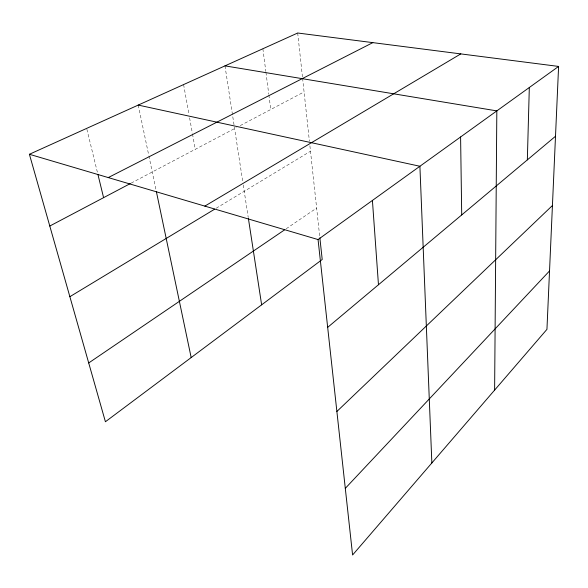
<?xml version="1.0" encoding="UTF-8"?>
<svg xmlns="http://www.w3.org/2000/svg" width="588" height="588" viewBox="0 0 588 588"><rect width="100%" height="100%" fill="white"/><g stroke="black" fill="none" stroke-linecap="round" stroke-linejoin="round"><path stroke-width="0.44" stroke-dasharray="2.94 2.21" d="M286.209 228.754L316.638 208.071M216.208 208.233L310.493 151.241M131.175 183.118L236.207 127.721M240.227 125.604L304.077 91.926M86.877 129.286L97.52 172.798M138.231 105.083L148.705 155.041M148.896 155.938L156.195 190.755M183.603 84.576L188.946 114.248M189.593 117.85L192.342 133.138M192.504 134.035L195.253 149.323M224.984 65.871L242.697 181.347M243.256 184.963L248.209 217.281M262.873 48.745L265.813 71.42M265.93 72.324L268.753 94.087M268.87 94.991L270.752 109.5M297.697 33.009L302.504 77.425M302.607 78.329L309.413 141.23M309.898 145.78L319.762 236.935"/><path stroke-width="0.88" d="M494.618 390.101L496.831 110.889L224.984 65.871M527.34 159.885L529.318 87.502M558.6 66.429L546.943 329.353L352.594 554.991L318.057 239.566L558.6 66.429L297.697 33.009L29.4 154.276L105.414 421.75L322.209 259.506L319.865 237.839M345.296 488.356L549.53 270.943M336.88 411.475L552.433 205.521M327.67 327.362L555.506 136.262M88.707 362.958L284.717 229.768M69.869 296.69L214.649 209.174M204.83 206.116L460.786 53.898M49.796 226.035L130.36 183.544M108.258 177.576L372.836 42.63M138.231 105.083L419.905 166.257L431.857 462.969M29.4 154.276L318.057 239.566M97.953 174.57L103.591 197.664M156.379 191.651L191.174 357.57M248.349 218.17L261.638 304.834M372.417 200.434L378.466 284.754M460.595 136.967L461.712 214.929"/></g></svg>
